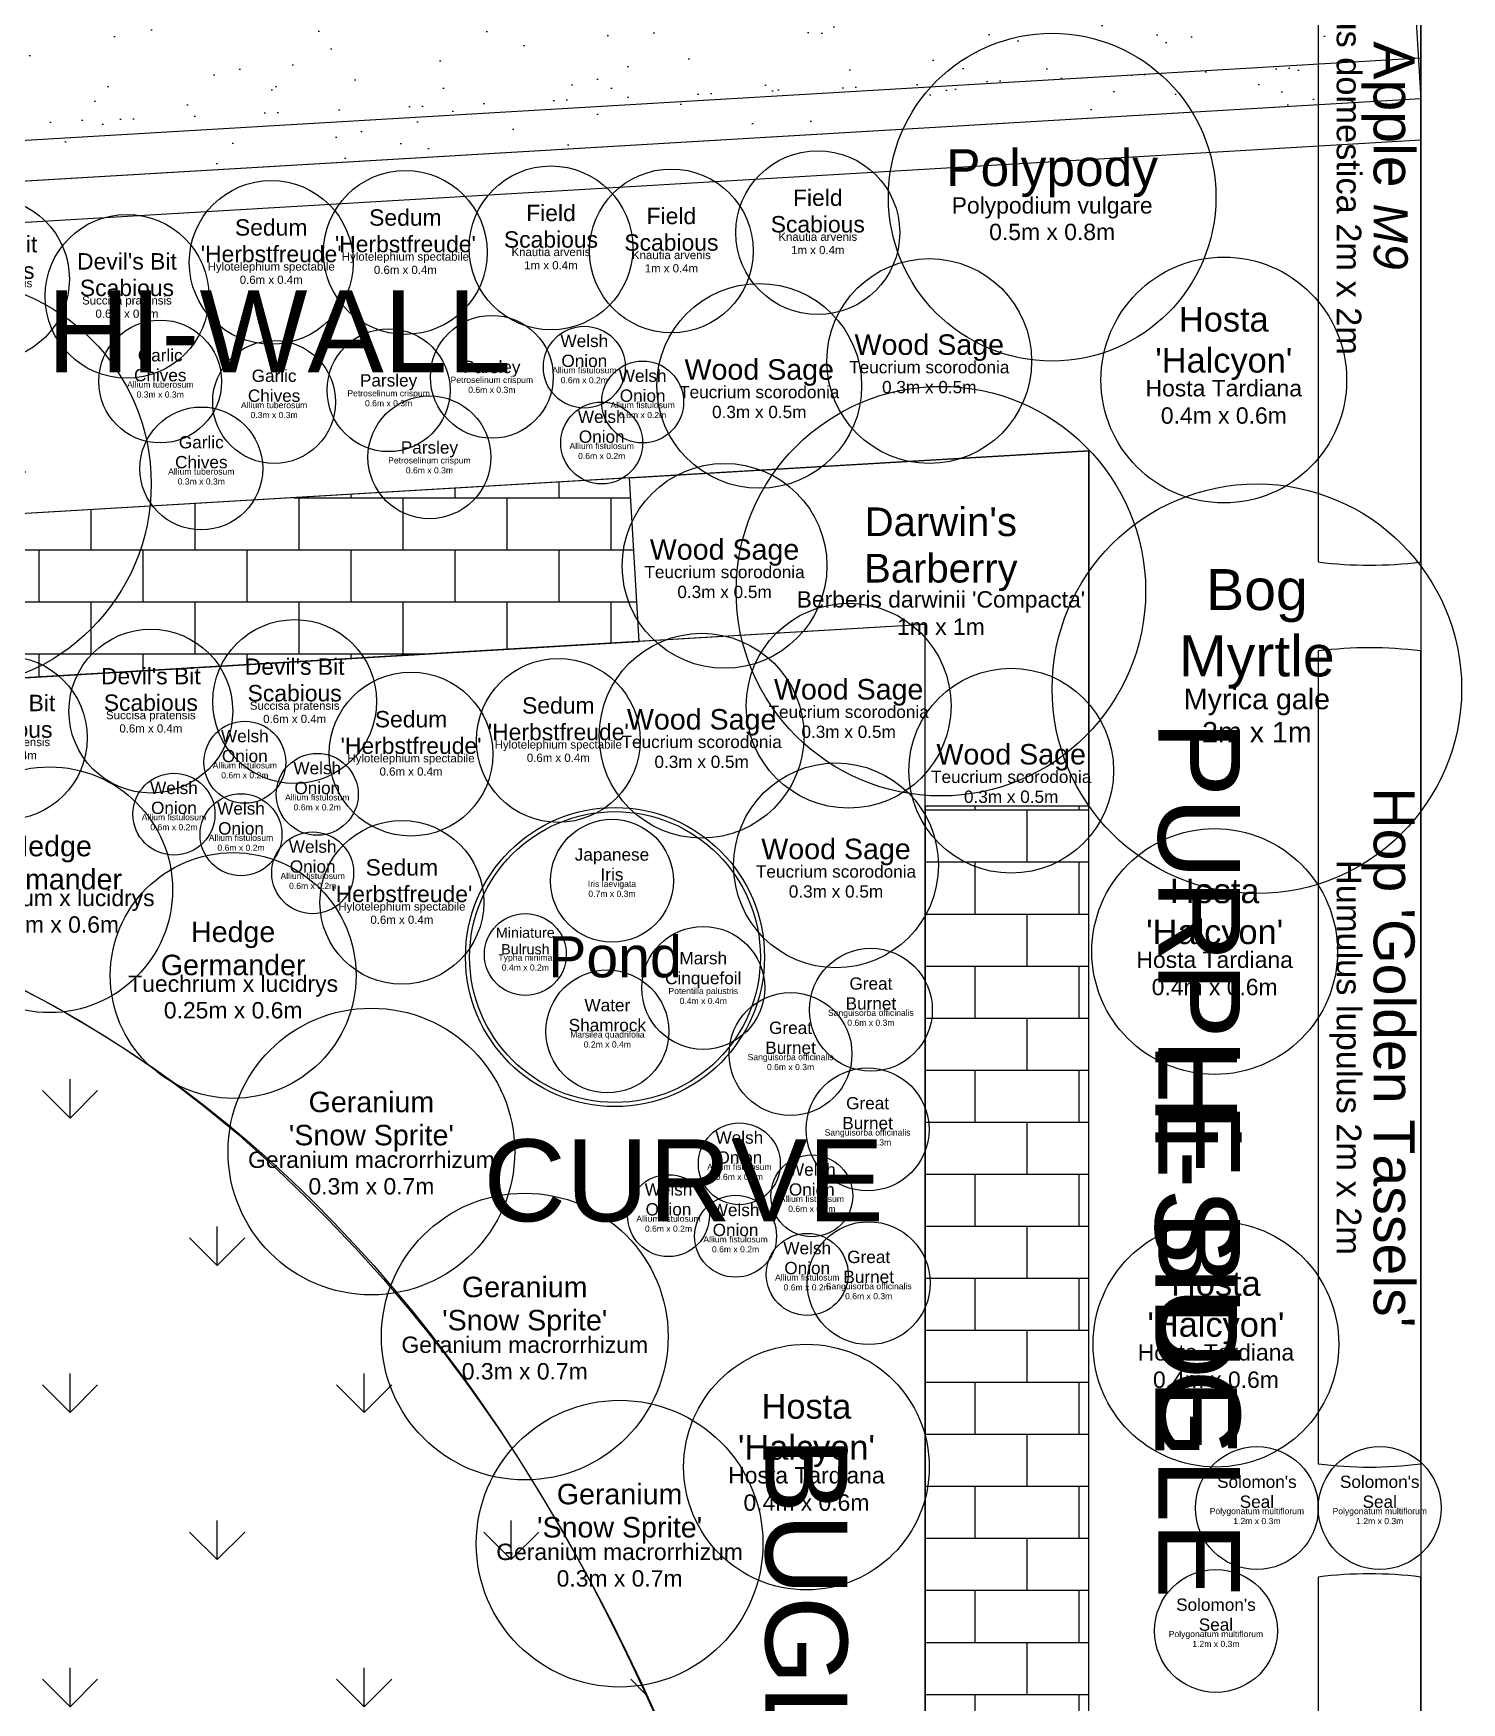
# Model space of a CAD drawing. Header units: metres. Extents: x -2.6 to 32, y -5 to 43.1.
# Drawn here: x 17.512 to 21, y 29.825 to 33.9 of the extents above; entities that cross this region are included whole.
import ezdxf

# ---------------------------------------------------------------- set-up
doc = ezdxf.new("R2010")
doc.units = ezdxf.units.M
for name, color, linetype, lineweight, true_color in [('Areas', 30, 'Continuous', 25, 0xff7f00), ('Beds', 2, 'Continuous', 25, 0xffff00), ('Boundary', 1, 'Continuous', 25, 0xff0000), ('Ground cover', 253, 'Continuous', 25, 0xa0a0a4), ('Plant - Perennial', 3, 'Continuous', 25, 0x00ff00), ('Plant - Shrub', 3, 'Continuous', 25, 0x00ff00), ('Plant - Tree', 3, 'Continuous', 25, 0x00ff00), ('Plant label', 30, 'Continuous', 25, 0xff7f00), ('Structures', 136, 'Continuous', 25, 0x008080), ('Utilities', 5, 'Continuous', 25, 0x0000ff)]:
    doc.layers.add(name, color=color, linetype=linetype, lineweight=lineweight, true_color=true_color)
doc.styles.add('textstyle100', font='')
doc.styles.add('textstyle103', font='')
doc.styles.add('textstyle108', font='')
doc.styles.add('textstyle113', font='')
doc.styles.add('textstyle114', font='')
doc.styles.add('textstyle119', font='')
doc.styles.add('textstyle120', font='')
doc.styles.add('textstyle129', font='')
doc.styles.add('textstyle130', font='')
doc.styles.add('textstyle143', font='')
doc.styles.add('textstyle144', font='')
doc.styles.add('textstyle156', font='')
doc.styles.add('textstyle160', font='')
doc.styles.add('textstyle161', font='')
doc.styles.add('textstyle191', font='')
doc.styles.add('textstyle192', font='')
doc.styles.add('textstyle193', font='')
doc.styles.add('textstyle204', font='')
doc.styles.add('textstyle206', font='')
doc.styles.add('textstyle23', font='')
doc.styles.add('textstyle24', font='')
doc.styles.add('textstyle41', font='')
doc.styles.add('textstyle42', font='')
doc.styles.add('textstyle47', font='')
doc.styles.add('textstyle48', font='')
doc.styles.add('textstyle51', font='')
doc.styles.add('textstyle52', font='')
doc.styles.add('textstyle57', font='')
doc.styles.add('textstyle58', font='')
doc.styles.add('textstyle71', font='')
doc.styles.add('textstyle72', font='')
doc.styles.add('textstyle73', font='')
doc.styles.add('textstyle74', font='')
doc.styles.add('textstyle75', font='')
doc.styles.add('textstyle76', font='')
doc.styles.add('textstyle79', font='')
doc.styles.add('textstyle80', font='')
doc.styles.add('textstyle81', font='')
doc.styles.add('textstyle82', font='')
doc.styles.add('textstyle83', font='')
doc.styles.add('textstyle84', font='')
doc.styles.add('textstyle91', font='')
doc.styles.add('textstyle92', font='')
doc.styles.add('textstyle93', font='')
doc.styles.add('textstyle94', font='')
doc.styles.add('textstyle95', font='')
doc.styles.add('textstyle96', font='')
doc.styles.add('textstyle97', font='')
doc.styles.add('textstyle98', font='')
doc.styles.add('textstyle99', font='')
doc.styles.get('textstyle100').set_extended_font_data('Arial')
doc.styles.get('textstyle103').set_extended_font_data('Arial')
doc.styles.get('textstyle108').set_extended_font_data('Arial')
doc.styles.get('textstyle113').set_extended_font_data('Arial')
doc.styles.get('textstyle114').set_extended_font_data('Arial')
doc.styles.get('textstyle119').set_extended_font_data('Arial')
doc.styles.get('textstyle120').set_extended_font_data('Arial')
doc.styles.get('textstyle129').set_extended_font_data('Arial')
doc.styles.get('textstyle130').set_extended_font_data('Arial')
doc.styles.get('textstyle143').set_extended_font_data('Arial')
doc.styles.get('textstyle144').set_extended_font_data('Arial')
doc.styles.get('textstyle156').set_extended_font_data('Arial')
doc.styles.get('textstyle160').set_extended_font_data('Arial')
doc.styles.get('textstyle161').set_extended_font_data('Arial')
doc.styles.get('textstyle191').set_extended_font_data('Arial')
doc.styles.get('textstyle192').set_extended_font_data('Arial')
doc.styles.get('textstyle193').set_extended_font_data('Arial')
doc.styles.get('textstyle204').set_extended_font_data('Arial')
doc.styles.get('textstyle206').set_extended_font_data('Arial')
doc.styles.get('textstyle23').set_extended_font_data('Arial')
doc.styles.get('textstyle24').set_extended_font_data('Arial')
doc.styles.get('textstyle41').set_extended_font_data('Arial')
doc.styles.get('textstyle42').set_extended_font_data('Arial')
doc.styles.get('textstyle47').set_extended_font_data('Arial')
doc.styles.get('textstyle48').set_extended_font_data('Arial')
doc.styles.get('textstyle51').set_extended_font_data('Arial')
doc.styles.get('textstyle52').set_extended_font_data('Arial')
doc.styles.get('textstyle57').set_extended_font_data('Arial')
doc.styles.get('textstyle58').set_extended_font_data('Arial')
doc.styles.get('textstyle71').set_extended_font_data('Arial')
doc.styles.get('textstyle72').set_extended_font_data('Arial')
doc.styles.get('textstyle73').set_extended_font_data('Arial')
doc.styles.get('textstyle74').set_extended_font_data('Arial')
doc.styles.get('textstyle75').set_extended_font_data('Arial')
doc.styles.get('textstyle76').set_extended_font_data('Arial')
doc.styles.get('textstyle79').set_extended_font_data('Arial')
doc.styles.get('textstyle80').set_extended_font_data('Arial')
doc.styles.get('textstyle81').set_extended_font_data('Arial')
doc.styles.get('textstyle82').set_extended_font_data('Arial')
doc.styles.get('textstyle83').set_extended_font_data('Arial')
doc.styles.get('textstyle84').set_extended_font_data('Arial')
doc.styles.get('textstyle91').set_extended_font_data('Arial')
doc.styles.get('textstyle92').set_extended_font_data('Arial')
doc.styles.get('textstyle93').set_extended_font_data('Arial')
doc.styles.get('textstyle94').set_extended_font_data('Arial')
doc.styles.get('textstyle95').set_extended_font_data('Arial')
doc.styles.get('textstyle96').set_extended_font_data('Arial')
doc.styles.get('textstyle97').set_extended_font_data('Arial')
doc.styles.get('textstyle98').set_extended_font_data('Arial')
doc.styles.get('textstyle99').set_extended_font_data('Arial')

# ---------------------------------------------------------------- blocks, each defined once
blk = doc.blocks.new('Perennial - Teuchrium x lucidrys')
at = {"layer": 'Plant - Perennial', "lineweight": -2}
blk.add_circle((0, 0), 0.3, dxfattribs=at)
at = {"layer": 'Plant - Perennial', "insert": (0, 0), "char_height": 0.05, "attachment_point": 8, "line_spacing_factor": 0.971628, "style": 'textstyle108'}
blk.add_mtext('\\c32767;Hedge\\PGermander', dxfattribs=at)
at = {"layer": 'Plant label', "insert": (0, 0), "char_height": 0.04, "attachment_point": 2, "line_spacing_factor": 0.971628, "style": 'textstyle103'}
blk.add_mtext('\\c32767;Tuechrium x lucidrys\\P0.25m x 0.6m', dxfattribs=at)
blk = doc.blocks.new('Shrub - Myrica gale')
at = {"layer": 'Plant - Shrub'}
blk.add_circle((0.0071, -0.0223), 0.5, dxfattribs=at)
at = {"layer": 'Plant - Shrub', "insert": (0.0071, -0.0223), "char_height": 0.1, "attachment_point": 8, "line_spacing_factor": 0.971628, "style": 'textstyle130'}
blk.add_mtext('\\c32767;Bog\\PMyrtle', dxfattribs=at)
at = {"layer": 'Plant label', "insert": (0.0071, -0.0223), "char_height": 0.05, "attachment_point": 2, "line_spacing_factor": 0.971628, "style": 'textstyle129'}
blk.add_mtext('\\c32767;Myrica gale\\P2m x 1m', dxfattribs=at)
blk = doc.blocks.new('Shrub - Teucrium scorodonia')
at = {"layer": 'Plant - Shrub'}
blk.add_circle((0, 0), 0.25, dxfattribs=at)
at = {"layer": 'Plant - Shrub', "insert": (0, 0), "char_height": 0.05, "attachment_point": 8, "line_spacing_factor": 0.971628, "style": 'textstyle144'}
blk.add_mtext('\\c32767;Wood Sage', dxfattribs=at)
at = {"layer": 'Plant label', "insert": (0, 0), "char_height": 0.03, "attachment_point": 2, "line_spacing_factor": 0.971628, "style": 'textstyle143'}
blk.add_mtext('\\c32767;Teucrium scorodonia\\P0.3m x 0.5m', dxfattribs=at)
blk = doc.blocks.new('Fern - Polypodium vulgare')
at = {"layer": 'Plant - Perennial', "lineweight": -2}
blk.add_circle((0, 0), 0.4, dxfattribs=at)
at = {"layer": 'Plant - Perennial', "insert": (0, 0), "char_height": 0.09, "attachment_point": 8, "line_spacing_factor": 0.971628, "style": 'textstyle24'}
blk.add_mtext('\\c32767;Polypody', dxfattribs=at)
at = {"layer": 'Plant label', "insert": (0, 0), "char_height": 0.04, "attachment_point": 2, "line_spacing_factor": 0.971628, "style": 'textstyle23'}
blk.add_mtext('\\c32767;Polypodium vulgare\\P0.5m x 0.8m', dxfattribs=at)
blk = doc.blocks.new("Perennial - Hosta Tardiana 'Halcyon'")
at = {"layer": 'Plant - Perennial'}
blk.add_circle((0, 0), 0.3, dxfattribs=at)
at = {"layer": 'Plant - Perennial', "color": 30, "true_color": 0xff7f00, "insert": (0, 0), "width": 100}
for s, char_height, attachment_point, style in [("Hosta\\P'Halcyon'", 0.06, 8, 'textstyle71'), ('Hosta Tardiana\\P0.4m x 0.6m', 0.04, 2, 'textstyle72')]:
    blk.add_mtext(s, dxfattribs=dict(at, char_height=char_height, attachment_point=attachment_point, style=style))
blk = doc.blocks.new('Perennial - Allium fistulosum')
at = {"layer": 'Plant - Perennial'}
blk.add_circle((0, 0), 0.1, dxfattribs=at)
at = {"layer": 'Plant - Perennial', "insert": (0, 0), "char_height": 0.03, "attachment_point": 8, "line_spacing_factor": 0.971628, "style": 'textstyle42'}
blk.add_mtext('\\c32767;Welsh\\POnion', dxfattribs=at)
at = {"layer": 'Plant label', "insert": (0, 0), "char_height": 0.015, "attachment_point": 2, "line_spacing_factor": 0.971628, "style": 'textstyle41'}
blk.add_mtext('\\c32767;Allium fistulosum\\P0.6m x 0.2m', dxfattribs=at)
blk = doc.blocks.new('Perennial - Succisa pratensis')
at = {"layer": 'Plant - Perennial'}
blk.add_circle((0, 0), 0.2, dxfattribs=at)
at = {"layer": 'Plant - Perennial', "insert": (0, 0), "char_height": 0.04, "attachment_point": 8, "line_spacing_factor": 0.971628, "style": 'textstyle100'}
blk.add_mtext("\\c32767;Devil's Bit\\PScabious", dxfattribs=at)
at = {"layer": 'Plant label', "insert": (0, 0), "char_height": 0.02, "attachment_point": 2, "line_spacing_factor": 0.971628, "style": 'textstyle99'}
blk.add_mtext('\\c32767;Succisa pratensis\\P0.6m x 0.4m', dxfattribs=at)
blk = doc.blocks.new('Perennial - Allium tuberosum')
at = {"layer": 'Plant - Perennial'}
blk.add_circle((0, 0), 0.15, dxfattribs=at)
at = {"layer": 'Plant - Perennial', "insert": (0, 0), "char_height": 0.03, "attachment_point": 8, "line_spacing_factor": 0.971628, "style": 'textstyle48'}
blk.add_mtext('\\c32767;Garlic\\PChives', dxfattribs=at)
at = {"layer": 'Plant label', "insert": (0, 0), "char_height": 0.015, "attachment_point": 2, "line_spacing_factor": 0.971628, "style": 'textstyle47'}
blk.add_mtext('\\c32767;Allium tuberosum\\P0.3m x 0.3m', dxfattribs=at)
blk = doc.blocks.new("Perennial - Geranium macrrorhizum 'Snow Sprite'")
at = {"layer": 'Plant - Perennial', "lineweight": -2}
blk.add_circle((0, 0), 0.35, dxfattribs=at)
at = {"layer": 'Plant - Perennial', "insert": (0, 0), "char_height": 0.05, "attachment_point": 8, "line_spacing_factor": 0.971628, "style": 'textstyle58'}
blk.add_mtext("\\c32767;Geranium\\P'Snow Sprite'", dxfattribs=at)
at = {"layer": 'Plant label', "insert": (0, 0), "char_height": 0.04, "attachment_point": 2, "line_spacing_factor": 0.971628, "style": 'textstyle57'}
blk.add_mtext('\\c32767;Geranium macrorrhizum\\P0.3m x 0.7m', dxfattribs=at)
blk = doc.blocks.new("Perennial - Hylotelephium spectabile 'Herbstfreude'")
at = {"layer": 'Plant - Perennial'}
blk.add_circle((0, 0), 0.2, dxfattribs=at)
at = {"layer": 'Plant - Perennial', "insert": (0, 0), "char_height": 0.04, "attachment_point": 8, "line_spacing_factor": 0.971628, "style": 'textstyle76'}
blk.add_mtext("\\c32767;Sedum\\P'Herbstfreude'", dxfattribs=at)
at = {"layer": 'Plant label', "insert": (0, 0), "char_height": 0.02, "attachment_point": 2, "line_spacing_factor": 0.971628, "style": 'textstyle75'}
blk.add_mtext('\\c32767;Hylotelephium spectabile\\P0.6m x 0.4m', dxfattribs=at)
blk = doc.blocks.new('Perennial - Knautia arvensis')
at = {"layer": 'Plant - Perennial'}
blk.add_circle((0, 0), 0.2, dxfattribs=at)
at = {"layer": 'Plant - Perennial', "insert": (0, 0), "char_height": 0.04, "attachment_point": 8, "line_spacing_factor": 0.971628, "style": 'textstyle82'}
blk.add_mtext('\\c32767;Field\\PScabious', dxfattribs=at)
at = {"layer": 'Plant label', "insert": (0, 0), "char_height": 0.02, "attachment_point": 2, "line_spacing_factor": 0.971628, "style": 'textstyle81'}
blk.add_mtext('\\c32767;Knautia arvenis\\P1m x 0.4m', dxfattribs=at)
blk = doc.blocks.new('Perennial - Sanguisorba officinalis')
at = {"layer": 'Plant - Perennial'}
blk.add_circle((0, 0), 0.15, dxfattribs=at)
at = {"layer": 'Plant - Perennial', "insert": (0, 0), "char_height": 0.03, "attachment_point": 8, "line_spacing_factor": 0.971628, "style": 'textstyle98'}
blk.add_mtext('\\c32767;Great\\PBurnet', dxfattribs=at)
at = {"layer": 'Plant label', "insert": (0, 0), "char_height": 0.015, "attachment_point": 2, "line_spacing_factor": 0.971628, "style": 'textstyle97'}
blk.add_mtext('\\c32767;Sanguisorba officinalis\\P0.6m x 0.3m', dxfattribs=at)
blk = doc.blocks.new('Perennial - Petroselinum crispum')
at = {"layer": 'Plant - Perennial'}
blk.add_circle((0, 0), 0.15, dxfattribs=at)
at = {"layer": 'Plant - Perennial', "insert": (0, 0), "char_height": 0.03, "attachment_point": 8, "line_spacing_factor": 0.971628, "style": 'textstyle92'}
blk.add_mtext('\\c32767;Parsley', dxfattribs=at)
at = {"layer": 'Plant label', "insert": (0, 0), "char_height": 0.015, "attachment_point": 2, "line_spacing_factor": 0.971628, "style": 'textstyle91'}
blk.add_mtext('\\c32767;Petroselinum crispum\\P0.6m x 0.3m', dxfattribs=at)
blk = doc.blocks.new('Tree - Malus domestica M9 wall')
at = {"layer": 'Plant - Tree', "flags": 128}
blk.add_lwpolyline([(-0.9922, -0.25), (0.9922, -0.25, 0.062746), (0.9922, 0), (-0.9922, 0, 0.062746)], format="xyb", close=True, dxfattribs=at)
at = {"layer": 'Plant - Tree', "insert": (0, -0.145), "char_height": 0.1, "attachment_point": 8, "line_spacing_factor": 0.971628, "style": 'textstyle161'}
blk.add_mtext('\\c32767;Apple \\fArial|b0|i1|c0|p0;\\H0.0833336;M9', dxfattribs=at)
at = {"layer": 'Plant label', "insert": (0, -0.145), "char_height": 0.06, "attachment_point": 2, "line_spacing_factor": 0.971628, "style": 'textstyle160'}
blk.add_mtext('\\c32767;Malus domestica 2m x 2m', dxfattribs=at)
blk = doc.blocks.new('Structure - Pond')
at = {"layer": 'Structures'}
for radius in [0.365, 0.355]:
    blk.add_circle((0, 0.0508), radius, dxfattribs=at)
at = {"layer": 'Structures', "insert": (0, 0), "char_height": 0.1, "attachment_point": 8, "line_spacing_factor": 0.971628, "style": 'textstyle156'}
blk.add_mtext('\\c32767;Pond', dxfattribs=at)
blk = doc.blocks.new('Perennial - Polygonatum multiflorum')
at = {"layer": 'Plant - Perennial'}
blk.add_circle((0, 0), 0.15, dxfattribs=at)
at = {"layer": 'Plant label', "insert": (0, 0), "line_spacing_factor": 0.971628}
for s, char_height, attachment_point, style in [("\\c32767;Solomon's\\PSeal", 0.03, 8, 'textstyle94'), ('\\c32767;Polygonatum multiflorum\\P1.2m x 0.3m', 0.015, 2, 'textstyle93')]:
    blk.add_mtext(s, dxfattribs=dict(at, char_height=char_height, attachment_point=attachment_point, style=style))
blk = doc.blocks.new('Perennial - Campanula portenschlagiana')
at = {"layer": 'Plant - Perennial'}
blk.add_circle((0, 0), 0.5, dxfattribs=at)
at = {"layer": 'Plant - Perennial', "insert": (0, 0), "char_height": 0.04, "attachment_point": 8, "line_spacing_factor": 0.971628, "style": 'textstyle52'}
blk.add_mtext('\\c32767;Adria Bellflower', dxfattribs=at)
at = {"layer": 'Plant label', "insert": (0, 0), "char_height": 0.02, "attachment_point": 2, "line_spacing_factor": 0.971628, "style": 'textstyle51'}
blk.add_mtext('\\c32767;Campanula portenschlagiana\\P0.3m x 1m', dxfattribs=at)
blk = doc.blocks.new('Perennial - Humulus lupulus')
at = {"layer": 'Plant - Perennial', "flags": 128}
blk.add_lwpolyline([(-0.9922, -0.25), (0.9922, -0.25, 0.062746), (0.9922, 0), (-0.9922, 0, 0.062746)], format="xyb", close=True, dxfattribs=at)
at = {"layer": 'Plant - Perennial', "insert": (0, -0.145), "char_height": 0.1, "attachment_point": 8, "line_spacing_factor": 0.971628, "style": 'textstyle74'}
blk.add_mtext("\\c32767;Hop 'Golden Tassels'", dxfattribs=at)
at = {"layer": 'Plant label', "insert": (0, -0.145), "char_height": 0.06, "attachment_point": 2, "line_spacing_factor": 0.971628, "style": 'textstyle73'}
blk.add_mtext('\\c32767;Humulus lupulus 2m x 2m', dxfattribs=at)
blk = doc.blocks.new('Perennial - Marsilea quadrifolia')
at = {"layer": 'Plant - Perennial'}
blk.add_circle((0, 0), 0.15, dxfattribs=at)
at = {"layer": 'Plant - Perennial', "insert": (0, 0), "char_height": 0.03, "attachment_point": 8, "line_spacing_factor": 0.971628, "style": 'textstyle84'}
blk.add_mtext('\\c32767;Water\\PShamrock', dxfattribs=at)
at = {"layer": 'Plant label', "insert": (0, 0), "char_height": 0.015, "attachment_point": 2, "line_spacing_factor": 0.971628, "style": 'textstyle83'}
blk.add_mtext('\\c32767;Marsilea quadrifolia\\P0.2m x 0.4m', dxfattribs=at)
blk = doc.blocks.new('Perennial - Potentilla palustris')
at = {"layer": 'Plant - Perennial'}
blk.add_circle((0, 0), 0.15, dxfattribs=at)
at = {"layer": 'Plant - Perennial', "insert": (0, 0), "char_height": 0.03, "attachment_point": 8, "line_spacing_factor": 0.971628, "style": 'textstyle96'}
blk.add_mtext('\\c32767;Marsh\\PCinquefoil', dxfattribs=at)
at = {"layer": 'Plant label', "insert": (0, 0), "char_height": 0.015, "attachment_point": 2, "line_spacing_factor": 0.971628, "style": 'textstyle95'}
blk.add_mtext('\\c32767;Potentilla palustris\\P0.4m x 0.4m', dxfattribs=at)
blk = doc.blocks.new('PErennial - Typha minima')
at = {"layer": 'Plant - Perennial'}
blk.add_circle((0, 0), 0.1, dxfattribs=at)
at = {"layer": 'Plant - Perennial', "insert": (0, 0), "char_height": 0.025, "attachment_point": 8, "line_spacing_factor": 0.971628, "style": 'textstyle114'}
blk.add_mtext('\\c32767;Miniature\\PBulrush', dxfattribs=at)
at = {"layer": 'Plant label', "insert": (0, 0), "char_height": 0.015, "attachment_point": 2, "line_spacing_factor": 0.971628, "style": 'textstyle113'}
blk.add_mtext('\\c32767;Typha minima\\P0.4m x 0.2m', dxfattribs=at)
blk = doc.blocks.new('Perennial - Iris laevigata')
at = {"layer": 'Plant - Perennial'}
blk.add_circle((0, 0), 0.15, dxfattribs=at)
at = {"layer": 'Plant - Perennial', "insert": (0, 0), "char_height": 0.03, "attachment_point": 8, "line_spacing_factor": 0.971628, "style": 'textstyle80'}
blk.add_mtext('\\c32767;Japanese\\PIris', dxfattribs=at)
at = {"layer": 'Plant label', "insert": (0, 0), "char_height": 0.015, "attachment_point": 2, "line_spacing_factor": 0.971628, "style": 'textstyle79'}
blk.add_mtext('\\c32767;Iris laevigata\\P0.7m x 0.3m', dxfattribs=at)
blk = doc.blocks.new("Shrub - Berberis darwinii 'Compacta'")
at = {"layer": 'Plant - Shrub'}
blk.add_circle((0, 0), 0.5, dxfattribs=at)
at = {"layer": 'Plant - Shrub', "insert": (0, 0), "char_height": 0.07, "attachment_point": 8, "line_spacing_factor": 0.971628, "style": 'textstyle120'}
blk.add_mtext("\\c32767;Darwin's\\PBarberry", dxfattribs=at)
at = {"layer": 'Plant label', "color": 30, "true_color": 0xff7f00, "insert": (0, 0), "char_height": 0.04, "width": 100, "attachment_point": 2, "style": 'textstyle119'}
blk.add_mtext("Berberis darwinii 'Compacta'\\P1m x 1m", dxfattribs=at)

msp = doc.modelspace()

# ---------------------------------------------------------------- hatches: boundary and pattern name
at = {"layer": 'Areas', "true_color": 0xa0a0a4}
h = msp.add_hatch(dxfattribs=at)
h.set_pattern_fill('AR-CONC', color=253, scale=0.005, angle=45, style=0, pattern_type=0)
edge = h.paths.add_edge_path(flags=0)
edge.add_arc((23.6167, 36.5372), 5.0357, 171.8964, 178.5451)
edge.add_arc((21.011, 36.6033), 2.4292, 178.5451, 188.1235)
edge.add_arc((16.2499, 40.1484), 4.5466, 292.9256, 301.2147, ccw=False)
edge.add_arc((16.0419, 40.8737), 5.2963, 284.7927, 291.9413, ccw=False)
edge.add_arc((16.4904, 39.1754), 3.5398, 281.2577, 284.7927, ccw=False)
edge.add_arc((2.1055, 111.4427), 77.2248, 280.466256, 281.257707, ccw=False)
edge.add_arc((17.5906, 27.6167), 8.0194, 100.46626, 103.55279)
edge.add_arc((16.412, 32.5062), 2.9899, 103.5528, 108.8149)
edge.add_arc((16.1116, 33.3879), 2.0584, 108.8149, 121.6099)
edge.add_arc((14.3543, 36.0271), 1.116, 281.2694, 307.4355, ccw=False)
edge.add_arc((14.3148, 36.2253), 1.3182, 257.2258, 281.2694, ccw=False)
edge.add_arc((13.8013, 33.6944), 1.265, 79.892, 86.902)
edge.add_arc((13.6014, 30.0015), 4.9633, 86.902, 93.1333)
edge.add_arc((12.3336, 53.1628), 18.2327, 271.52302, 273.1333, ccw=False)
edge.add_arc((12.7509, 37.4654), 2.5297, 267.4318, 271.523, ccw=False)
edge.add_arc((12.7227, 36.8359), 1.8996, 247.5461, 267.4318, ccw=False)
edge.add_arc((12.7227, 36.6123), 1.6951, 221.4273, 244.6601, ccw=False)
edge.add_arc((8.7817, 36.1073), 2.7402, 346.9977, 357.9039)
edge.add_arc((7.0416, 36.1709), 4.4815, 357.9039, 366.4269)
edge.add_line((11.4949, 36.6726), (9.04, 36.475))
edge.add_line((9.04, 36.475), (9.04, 34.597))
edge.add_arc((8.5959, 59.5974), 25.0043, 271.01771, 272.49477)
edge.add_arc((9.2945, 43.563), 8.9547, 272.49477, 274.96308)
edge.add_arc((9.6809, 39.1135), 4.4884, 274.9631, 283.7577)
edge.add_arc((10.4882, 35.816), 1.0936, 283.7577, 301.6296)
edge.add_arc((12.4939, 36.284), 2.0022, 224.3322, 247.5651)
edge.add_arc((12.7227, 36.8359), 2.5996, 247.5461, 267.4318)
edge.add_arc((12.7509, 37.4654), 3.2297, 267.4318, 271.523)
edge.add_arc((12.3336, 53.1628), 18.9327, 271.52302, 273.1333)
edge.add_arc((13.6014, 30.0015), 4.2633, 86.902, 93.1333, ccw=False)
edge.add_arc((13.8013, 33.6944), 0.565, 72.882, 86.902, ccw=False)
edge.add_arc((13.8114, 33.7271), 0.5308, 53.179, 72.882, ccw=False)
edge.add_arc((13.9395, 33.7593), 0.4363, 19.161, 64.1806, ccw=False)
edge.add_arc((13.4471, 33.5882), 0.9576, -10.7908, 19.161, ccw=False)
edge.add_line((14.3877, 33.4089), (15.2877, 33.4089))
edge.add_arc((16.3959, 33.996), 1.2541, 183.6118, 207.9159, ccw=False)
edge.add_arc((16.0978, 33.9772), 0.9554, 155.7, 183.6118, ccw=False)
edge.add_arc((15.635, 34.1316), 0.4727, 139.5247, 149.6594, ccw=False)
edge.add_arc((15.6747, 34.0977), 0.525, 121.6099, 139.5247, ccw=False)
edge.add_arc((16.1116, 33.3879), 1.3584, 108.8149, 121.6099, ccw=False)
edge.add_arc((16.412, 32.5062), 2.2899, 103.5528, 108.8149, ccw=False)
edge.add_arc((17.5906, 27.6167), 7.3194, 100.46626, 103.55279, ccw=False)
edge.add_arc((2.1055, 111.4427), 77.9248, 280.466256, 281.257707)
edge.add_arc((16.4904, 39.1754), 4.2398, 281.2577, 284.7927)
edge.add_arc((16.0419, 40.8737), 5.9963, 284.79268, 291.94131)
edge.add_arc((16.5694, 39.5777), 4.5971, 291.8791, 300.1681)
edge.add_arc((19.4893, 36.1543), 0.8218, 222.1103, 244.817)
edge.add_arc((19.6961, 36.5942), 1.3079, 244.817, 262.7721)
edge.add_arc((19.8397, 37.726), 2.4487, 262.7721, 277.1225)
edge.add_arc((19.6548, 39.2057), 3.94, 277.1225, 288.4245)
edge.add_line((20.9, 35.4677), (20.9, 37.4296))
edge.add_line((20.9, 37.4296), (18.6312, 37.247))
at = {"layer": 'Areas'}
h = msp.add_hatch(dxfattribs=at)
h.set_pattern_fill('AR-SAND', color=256, scale=0.005, angle=45, style=0, pattern_type=0)
edge = h.paths.add_edge_path(flags=0)
edge.add_line((15.1454, 33.9012), (20.8705, 34.2391))
edge.add_line((20.8705, 34.2391), (20.9, 33.74))
edge.add_line((20.9, 33.74), (15.2877, 33.4089))
edge.add_arc((16.3959, 33.996), 1.2541, 184.335, 207.9159, ccw=False)
at = {"layer": 'Areas', "true_color": 0xa0a0a4}
h = msp.add_hatch(dxfattribs=at)
h.set_pattern_fill('BRICK', color=253, scale=0.02, style=0, pattern_type=0)
h.paths.add_polyline_path([(18.9912, 32.4152), (18.9676, 32.8145), (15.2877, 32.5973), (15.2877, 32.1966)], flags=0)
at = {"layer": 'Areas', "true_color": 0x008000}
h = msp.add_hatch(dxfattribs=at)
h.set_pattern_fill('GRASS', color=96, scale=0.02, style=0, pattern_type=0)
edge = h.paths.add_edge_path(flags=0)
edge.add_line((15.2877, 29.5), (15.2877, 31.7935))
edge.add_spline(control_points=[(15.2877, 31.7935), (19.7699, 32.671), (19.69, 26.46), (19.69, 26.46)], knot_values=[0, 0, 0, 0, 1, 1, 1, 1], degree=3, periodic=0)
edge.add_line((19.69, 26.46), (14.42, 26.46))
edge.add_line((14.42, 26.46), (14.42, 29.5))
edge.add_line((14.42, 29.5), (15.2877, 29.5))
at = {"layer": 'Areas', "true_color": 0xa0a0a4}
h = msp.add_hatch(dxfattribs=at)
h.set_pattern_fill('BRICK', color=253, scale=0.02, style=0, pattern_type=0)
h.paths.add_polyline_path([(20.09, 32.0131), (19.69, 32.0131), (19.69, 26.46), (20.09, 26.46)], flags=0)

# ---------------------------------------------------------------- linework, layer by layer
at = {"layer": 'Areas'}
msp.add_line((20.9, 33.74), (9.04, 33.04), dxfattribs=at)
at = {"layer": 'Areas', "flags": 128}
for points in [[(15.1454, 33.9012), (20.8705, 34.2391), (20.9, 33.74), (15.2877, 33.4089, -0.103256)], [(19.69, 26.46), (19.69, 32.4565), (15.2877, 32.1966), (15.2877, 31.7935, -0.064802), (16.3992, 31.8647, -0.080569), (17.2741, 31.6632, -0.086535), (18.0563, 31.1731, -0.073489), (18.7482, 30.3376, -0.045557), (19.1387, 29.5373, -0.036022), (19.4614, 28.4592, -0.026264), (19.6439, 27.3726, -0.031683)]]:
    msp.add_lwpolyline(points, format="xyb", close=True, dxfattribs=at)
msp.add_lwpolyline([(19.69, 32.0078), (19.69, 32.4565), (18.9912, 32.4152), (18.9676, 32.8145), (20.09, 32.8808), (20.09, 32.0131), (19.69, 32.0131)], dxfattribs=at)
for points in [[(18.9912, 32.4152), (18.9676, 32.8145), (15.2877, 32.5973), (15.2877, 32.1966)], [(20.09, 32.0131), (19.69, 32.0131), (19.69, 26.46), (20.09, 26.46)]]:
    msp.add_lwpolyline(points, close=True, dxfattribs=at)
at = {"layer": 'Areas'}
msp.add_open_spline([(15.2877, 31.7935), (19.7699, 32.671), (19.69, 26.46), (19.69, 26.46)], degree=3, dxfattribs=at)
at = {"layer": 'Boundary'}
for p, q in [((20.9, 37.4296), (20.9, 13.84)), ((20.9, 33.74), (20.9, 37.4296))]:
    msp.add_line(p, q, dxfattribs=at)
at = {"layer": 'Structures'}
for p, q in [((15.2824, 33.5086), (20.9, 33.8402)), ((20.9, 33.6398), (20.9, 33.8402)), ((20.9, 33.74), (20.9, 28.03)), ((15.2973, 33.3091), (20.9, 33.6398)), ((20.09, 32.8808), (15.3501, 32.601)), ((20.09, 26.46), (20.09, 32.8808))]:
    msp.add_line(p, q, dxfattribs=at)

# ---------------------------------------------------------------- block references
at = {"layer": 'Ground cover'}
for p in [(20.5, 30.3), (20.8, 30.3), (20.4, 30)]:
    msp.add_blockref('Perennial - Polygonatum multiflorum', p, dxfattribs=at)
at = {"layer": 'Plant - Perennial'}
for name, p in [('Fern - Polypodium vulgare', (20, 33.5)), ('Perennial - Knautia arvensis', (19.4277, 33.4134)), ("Perennial - Hylotelephium spectabile 'Herbstfreude'", (18.0929, 33.3408)), ("Perennial - Hylotelephium spectabile 'Herbstfreude'", (18.4206, 33.365)), ('Perennial - Knautia arvensis', (18.7761, 33.3762)), ('Perennial - Knautia arvensis', (19.0702, 33.3688)), ('Perennial - Succisa pratensis', (17.4, 33.3)), ('Perennial - Succisa pratensis', (17.7406, 33.258)), ("Perennial - Hosta Tardiana 'Halcyon'", (20.4192, 33.0537)), ('Perennial - Campanula portenschlagiana', (17.3, 32.8)), ('Perennial - Petroselinum crispum', (18.6317, 33.0615)), ('Perennial - Allium tuberosum', (17.8219, 33.0501)), ('Perennial - Petroselinum crispum', (18.3796, 33.0288)), ('Perennial - Allium fistulosum', (18.8576, 33.0851)), ('Perennial - Allium tuberosum', (18.1, 33)), ('Perennial - Allium fistulosum', (19, 33)), ('Perennial - Petroselinum crispum', (18.4793, 32.865)), ('Perennial - Allium tuberosum', (17.9222, 32.8378)), ('Perennial - Allium fistulosum', (18.9, 32.9)), ('Perennial - Succisa pratensis', (17.799, 32.2455)), ('Perennial - Succisa pratensis', (18.1502, 32.2687)), ('Perennial - Succisa pratensis', (17.4438, 32.1799)), ("Perennial - Hylotelephium spectabile 'Herbstfreude'", (18.794, 32.1739)), ("Perennial - Hylotelephium spectabile 'Herbstfreude'", (18.4344, 32.1404)), ('Perennial - Allium fistulosum', (18.0285, 32.1205)), ('Perennial - Allium fistulosum', (18.2054, 32.0423)), ('Perennial - Teuchrium x lucidrys', (17.552, 31.8093)), ('Perennial - Allium fistulosum', (17.8554, 31.9939)), ('Perennial - Allium fistulosum', (18.0192, 31.9437)), ('Perennial - Allium fistulosum', (18.1942, 31.8506)), ("Perennial - Hylotelephium spectabile 'Herbstfreude'", (18.412, 31.7785)), ('Perennial - Iris laevigata', (18.9251, 31.8313)), ("Perennial - Hosta Tardiana 'Halcyon'", (20.3969, 31.6585)), ('Perennial - Teuchrium x lucidrys', (18, 31.6)), ('PErennial - Typha minima', (18.7136, 31.6513)), ('Perennial - Potentilla palustris', (19.148, 31.5697)), ('Perennial - Sanguisorba officinalis', (19.5574, 31.5164)), ('Perennial - Marsilea quadrifolia', (18.9138, 31.4635)), ('Perennial - Sanguisorba officinalis', (19.3612, 31.4083)), ("Perennial - Geranium macrrorhizum 'Snow Sprite'", (18.3376, 31.1703)), ('Perennial - Sanguisorba officinalis', (19.5493, 31.2243)), ('Perennial - Allium fistulosum', (19.2362, 31.1403)), ('Perennial - Allium fistulosum', (19.4131, 31.0622)), ('Perennial - Allium fistulosum', (19.0631, 31.0138)), ("Perennial - Geranium macrrorhizum 'Snow Sprite'", (18.7121, 30.7186)), ('Perennial - Allium fistulosum', (19.2269, 30.9635)), ('Perennial - Allium fistulosum', (19.4019, 30.8704)), ('Perennial - Sanguisorba officinalis', (19.552, 30.849)), ("Perennial - Hosta Tardiana 'Halcyon'", (19.4, 30.4)), ("Perennial - Geranium macrrorhizum 'Snow Sprite'", (18.9437, 30.213))]:
    msp.add_blockref(name, p, dxfattribs=at)
at = {"layer": 'Plant - Perennial', "rotation": 270}
msp.add_blockref('Perennial - Humulus lupulus', (20.9, 31.4), dxfattribs=at)
at = {"layer": 'Plant - Shrub'}
for name, p in [('Shrub - Teucrium scorodonia', (19.7, 33.1)), ('Shrub - Teucrium scorodonia', (19.2848, 33.0393)), ('Shrub - Teucrium scorodonia', (19.2, 32.6)), ('Shrub - Myrica gale', (20.4929, 32.3223)), ('Shrub - Teucrium scorodonia', (19.5031, 32.2586)), ('Shrub - Teucrium scorodonia', (19.1441, 32.1853)), ('Shrub - Teucrium scorodonia', (19.9, 32.1)), ('Shrub - Teucrium scorodonia', (19.4722, 31.8688))]:
    msp.add_blockref(name, p, dxfattribs=at)
at = {"layer": 'Plant - Tree', "rotation": 270}
for p in [(20.9, 33.6017), (20.9, 29.1393)]:
    msp.add_blockref('Tree - Malus domestica M9 wall', p, dxfattribs=at)
at = {"layer": 'Plant label'}
msp.add_blockref("Shrub - Berberis darwinii 'Compacta'", (19.7283, 32.5382), dxfattribs=at)
at = {"layer": 'Structures'}
msp.add_blockref("Perennial - Hosta Tardiana 'Halcyon'", (20.4, 30.7), dxfattribs=at)
at = {"layer": 'Utilities'}
msp.add_blockref('Structure - Pond', (18.9325, 31.5942), dxfattribs=at)

# ---------------------------------------------------------------- texts
at = {"layer": 'Beds', "char_height": 0.2, "attachment_point": 2, "line_spacing_factor": 0.971628}
for s, insert, style in [('HI-WALL', (18.112, 33.2727), 'textstyle192'), ('CURVE', (19.1, 31.2), 'textstyle191')]:
    msp.add_mtext(s, dxfattribs=dict(at, insert=insert, style=style))
at = {"layer": 'Beds', "insert": (20.4518, 30.9329), "char_height": 0.2, "attachment_point": 2, "rotation": 270, "line_spacing_factor": 0.971628, "style": 'textstyle193'}
msp.add_mtext('Hi-SIDE', dxfattribs=at)
at = {"layer": 'Ground cover', "char_height": 0.2, "attachment_point": 2, "rotation": 270, "line_spacing_factor": 0.971628}
for s, insert, style in [('PURPLE BUGLE', (20.4591, 31.1506), 'textstyle204'), ('BUGLE', (19.5, 30), 'textstyle206')]:
    msp.add_mtext(s, dxfattribs=dict(at, insert=insert, style=style))

doc.saveas('drawing.dxf')
